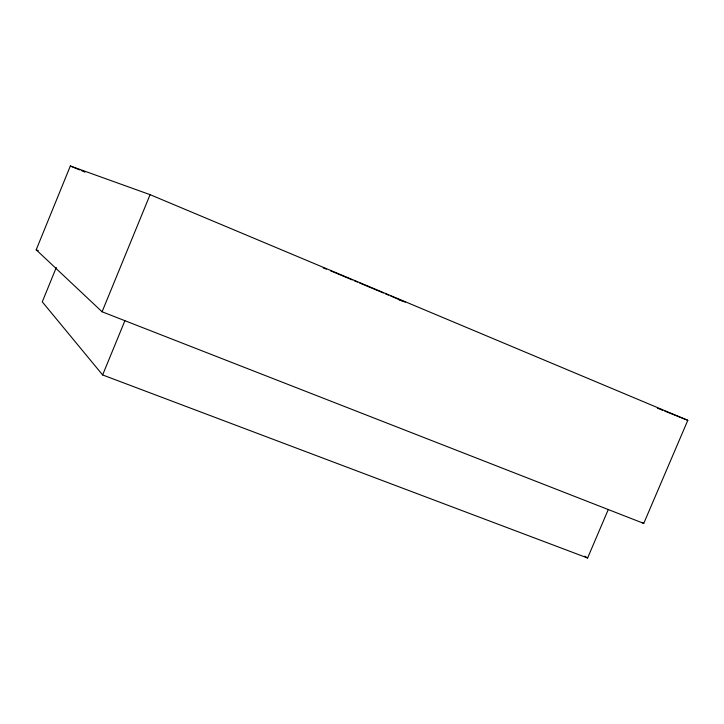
<?xml version="1.0" encoding="UTF-8"?>
<svg xmlns="http://www.w3.org/2000/svg" width="724" height="724" viewBox="0 0 724 724"><rect width="100%" height="100%" fill="white"/><g stroke="black" fill="none" stroke-linecap="round" stroke-linejoin="round"><path stroke-width="1.09" d="M36.2 249.789L70.337 165.995L150.094 194.666L687.8 420.309L643.745 523.407L102.084 311.782L36.2 249.789L38.3 250.631M56.3 267.473L42.273 301.845L102.627 374.951L587.616 558.005L608.151 509.823M102.084 311.782L150.094 194.666M102.627 374.951L124.872 320.786M323.221 267.952L326.334 269.147M399.005 299.745L402.119 300.958M657.428 408.182L662.659 410.273M664.759 411.114L687.8 420.309M330.479 270.776L352.28 279.917M354.362 280.794L357.475 282.098M359.547 282.966L383.43 292.985M385.503 293.863L388.616 295.166M390.698 296.035L405.232 302.134M70.337 165.995L79.73 169.932M81.812 170.801L84.943 172.113M641.763 522.312L643.745 523.407M584.784 556.168L587.616 558.005"/></g></svg>
